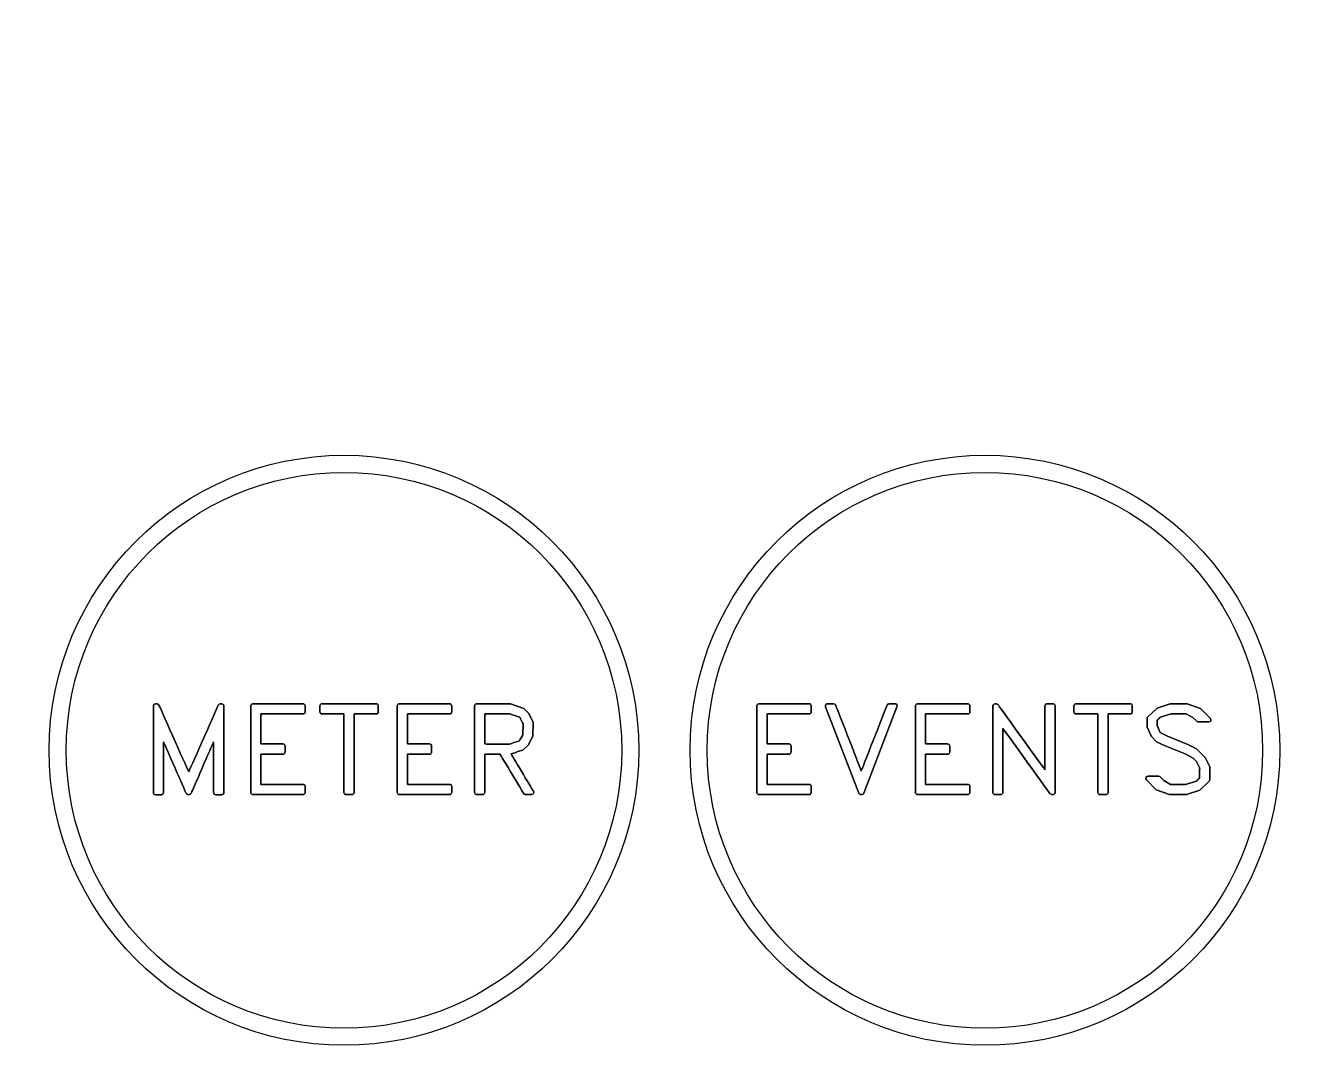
# Model space of a CAD drawing. Extents: x 5.5 to 12.5, y 5.1 to 18.5.
# Drawn here: x 6.757 to 8.255, y 13.616 to 14.815 of the extents above; entities that cross this region are included whole.
import ezdxf

# ---------------------------------------------------------------- set-up
doc = ezdxf.new("R2010")
doc.units = 0
doc.header["$MEASUREMENT"] = 0
doc.layers.get('0').update_dxf_attribs({"linetype": 'CONTINUOUS'})

msp = doc.modelspace()

# ---------------------------------------------------------------- linework, layer by layer
at = {"color": 7}
for centre, radius in [((7.1296, 13.9673), 0.345), ((7.8796, 13.9673), 0.345), ((7.1296, 13.9673), 0.325), ((7.8796, 13.9673), 0.325)]:
    msp.add_circle(centre, radius, dxfattribs=at)
for points, knots in [([(12.1297, 18.4983), (12.1297, 18.4983), (5.8796, 18.4983), (5.8796, 18.4983), (5.6701, 18.4983), (5.4996, 18.3279), (5.4996, 18.1183), (5.4996, 18.1183), (5.4996, 5.8684), (5.4996, 5.8684), (5.4996, 5.6589), (5.6701, 5.4884), (5.8796, 5.4884), (5.8796, 5.4884), (12.1297, 5.4884), (12.1297, 5.4884), (12.3391, 5.4884), (12.5097, 5.6589), (12.5097, 5.8684), (12.5097, 5.8684), (12.5097, 18.1183), (12.5097, 18.1183), (12.5097, 18.3279), (12.3391, 18.4983), (12.1297, 18.4983)], [0, 0, 0, 0, 1, 1, 1, 2, 2, 2, 3, 3, 3, 4, 4, 4, 5, 5, 5, 6, 6, 6, 7, 7, 7, 8, 8, 8, 8]), ([(12.1297, 18.4883), (12.1297, 18.4883), (5.8796, 18.4883), (5.8796, 18.4883), (5.6756, 18.4883), (5.5096, 18.3224), (5.5096, 18.1183), (5.5096, 18.1183), (5.5096, 5.8684), (5.5096, 5.8684), (5.5096, 5.6644), (5.6756, 5.4984), (5.8796, 5.4984), (5.8796, 5.4984), (12.1297, 5.4984), (12.1297, 5.4984), (12.1724, 5.4984), (12.213, 5.5056), (12.2513, 5.519), (12.2513, 5.519), (12.2489, 5.519), (12.2489, 5.519), (12.2489, 5.519), (12.2382, 5.5232), (12.2382, 5.5232), (12.2382, 5.5232), (12.2341, 5.5273), (12.2341, 5.5273), (12.2341, 5.5273), (12.231, 5.5332), (12.231, 5.5332), (12.2313, 5.5325), (12.2323, 5.5325), (12.233, 5.5321), (12.2327, 5.5328), (12.2323, 5.5339), (12.2323, 5.5339), (12.232, 5.5345), (12.2316, 5.5352), (12.2316, 5.5359), (12.2316, 5.537), (12.2323, 5.538), (12.2334, 5.5383), (12.2351, 5.539), (12.2365, 5.5383), (12.2372, 5.5363), (12.2372, 5.5363), (12.2378, 5.5356), (12.2382, 5.5349), (12.2382, 5.5352), (12.2389, 5.5356), (12.2389, 5.5359), (12.2389, 5.5363), (12.2389, 5.5366), (12.2385, 5.537), (12.2385, 5.537), (12.2406, 5.5321), (12.2406, 5.5321), (12.2406, 5.5321), (12.2423, 5.5304), (12.2434, 5.5297), (12.2444, 5.5294), (12.2502, 5.5273), (12.2502, 5.5273), (12.2502, 5.5273), (12.2578, 5.527), (12.2578, 5.527), (12.2578, 5.527), (12.2647, 5.5294), (12.2661, 5.5297), (12.2668, 5.5304), (12.2699, 5.5335), (12.2706, 5.5342), (12.2709, 5.5356), (12.273, 5.5414), (12.273, 5.5414), (12.273, 5.5414), (12.2733, 5.5463), (12.2733, 5.5463), (12.2733, 5.5463), (12.2709, 5.5528), (12.2706, 5.5542), (12.2699, 5.5549), (12.2668, 5.558), (12.2657, 5.559), (12.2647, 5.5594), (12.2589, 5.5614), (12.2589, 5.5614), (12.2589, 5.5614), (12.2513, 5.5614), (12.2513, 5.5614), (12.2513, 5.5614), (12.2444, 5.5594), (12.243, 5.559), (12.2423, 5.558), (12.2396, 5.5552), (12.2396, 5.5552), (12.2385, 5.5542), (12.2368, 5.5538), (12.2354, 5.5545), (12.2341, 5.5552), (12.2334, 5.5566), (12.2334, 5.558), (12.2334, 5.558), (12.2368, 5.5879), (12.2368, 5.5879), (12.2368, 5.5897), (12.2385, 5.591), (12.2403, 5.591), (12.2403, 5.591), (12.2713, 5.591), (12.2713, 5.591), (12.2733, 5.591), (12.2747, 5.589), (12.2747, 5.5869), (12.2747, 5.5848), (12.2733, 5.5828), (12.2713, 5.5828), (12.2713, 5.5828), (12.2496, 5.5828), (12.2447, 5.5828), (12.244, 5.5793), (12.2437, 5.5735), (12.243, 5.5676), (12.2461, 5.5687), (12.2499, 5.5697), (12.2499, 5.5697), (12.2499, 5.5697), (12.2602, 5.5697), (12.2602, 5.5697), (12.2602, 5.5697), (12.2695, 5.5666), (12.2695, 5.5666), (12.2702, 5.5662), (12.2706, 5.5659), (12.2709, 5.5656), (12.2709, 5.5656), (12.2775, 5.5594), (12.2775, 5.5594), (12.2778, 5.559), (12.2781, 5.5583), (12.2781, 5.558), (12.2781, 5.558), (12.2816, 5.5473), (12.2816, 5.5473), (12.2816, 5.5473), (12.2812, 5.5401), (12.2812, 5.5401), (12.2812, 5.5401), (12.2781, 5.5308), (12.2781, 5.5308), (12.2781, 5.5301), (12.2778, 5.5297), (12.2775, 5.5294), (12.2775, 5.5294), (12.2771, 5.529), (12.2771, 5.529), (12.408, 5.5862), (12.4997, 5.7168), (12.4997, 5.8684), (12.4997, 5.8684), (12.4997, 18.1183), (12.4997, 18.1183), (12.4997, 18.3224), (12.3336, 18.4883), (12.1297, 18.4883)], [0, 0, 0, 0, 1, 1, 1, 2, 2, 2, 3, 3, 3, 4, 4, 4, 5, 5, 5, 6, 6, 6, 7, 7, 7, 8, 8, 8, 9, 9, 9, 10, 10, 10, 11, 11, 11, 12, 12, 12, 13, 13, 13, 14, 14, 14, 15, 15, 15, 16, 16, 16, 17, 17, 17, 18, 18, 18, 19, 19, 19, 20, 20, 20, 21, 21, 21, 22, 22, 22, 23, 23, 23, 24, 24, 24, 25, 25, 25, 26, 26, 26, 27, 27, 27, 28, 28, 28, 29, 29, 29, 30, 30, 30, 31, 31, 31, 32, 32, 32, 33, 33, 33, 34, 34, 34, 35, 35, 35, 36, 36, 36, 37, 37, 37, 38, 38, 38, 39, 39, 39, 40, 40, 40, 41, 41, 41, 42, 42, 42, 43, 43, 43, 44, 44, 44, 45, 45, 45, 46, 46, 46, 47, 47, 47, 48, 48, 48, 49, 49, 49, 50, 50, 50, 51, 51, 51, 52, 52, 52, 53, 53, 53, 54, 54, 54, 55, 55, 55, 55]), ([(12.4997, 5.8684), (12.4997, 5.7168), (12.408, 5.5862), (12.2771, 5.529), (12.2771, 5.529), (12.2775, 5.5294), (12.2775, 5.5294), (12.2778, 5.5297), (12.2781, 5.5301), (12.2781, 5.5308), (12.2781, 5.5308), (12.2812, 5.5401), (12.2812, 5.5401), (12.2812, 5.5401), (12.2816, 5.5473), (12.2816, 5.5473), (12.2816, 5.5473), (12.2781, 5.558), (12.2781, 5.558), (12.2781, 5.5583), (12.2778, 5.559), (12.2775, 5.5594), (12.2775, 5.5594), (12.2709, 5.5656), (12.2709, 5.5656), (12.2706, 5.5659), (12.2702, 5.5662), (12.2695, 5.5666), (12.2695, 5.5666), (12.2602, 5.5697), (12.2602, 5.5697), (12.2602, 5.5697), (12.2499, 5.5697), (12.2499, 5.5697), (12.2499, 5.5697), (12.2461, 5.5687), (12.243, 5.5676), (12.2437, 5.5735), (12.244, 5.5793), (12.2447, 5.5828), (12.2496, 5.5828), (12.2713, 5.5828), (12.2713, 5.5828), (12.2733, 5.5828), (12.2747, 5.5848), (12.2747, 5.5869), (12.2747, 5.589), (12.2733, 5.591), (12.2713, 5.591), (12.2713, 5.591), (12.2403, 5.591), (12.2403, 5.591), (12.2385, 5.591), (12.2368, 5.5897), (12.2368, 5.5879), (12.2368, 5.5879), (12.2334, 5.558), (12.2334, 5.558), (12.2334, 5.5566), (12.2341, 5.5552), (12.2354, 5.5545), (12.2368, 5.5538), (12.2385, 5.5542), (12.2396, 5.5552), (12.2396, 5.5552), (12.2423, 5.558), (12.243, 5.559), (12.2444, 5.5594), (12.2513, 5.5614), (12.2513, 5.5614), (12.2513, 5.5614), (12.2589, 5.5614), (12.2589, 5.5614), (12.2589, 5.5614), (12.2647, 5.5594), (12.2657, 5.559), (12.2668, 5.558), (12.2699, 5.5549), (12.2706, 5.5542), (12.2709, 5.5528), (12.2733, 5.5463), (12.2733, 5.5463), (12.2733, 5.5463), (12.273, 5.5414), (12.273, 5.5414), (12.273, 5.5414), (12.2709, 5.5356), (12.2706, 5.5342), (12.2699, 5.5335), (12.2668, 5.5304), (12.2661, 5.5297), (12.2647, 5.5294), (12.2578, 5.527), (12.2578, 5.527), (12.2578, 5.527), (12.2502, 5.5273), (12.2502, 5.5273), (12.2502, 5.5273), (12.2444, 5.5294), (12.2434, 5.5297), (12.2423, 5.5304), (12.2406, 5.5321), (12.2406, 5.5321), (12.2406, 5.5321), (12.2385, 5.537), (12.2385, 5.537), (12.2389, 5.5366), (12.2389, 5.5363), (12.2389, 5.5359), (12.2389, 5.5356), (12.2382, 5.5352), (12.2382, 5.5349), (12.2378, 5.5356), (12.2372, 5.5363), (12.2372, 5.5363), (12.2365, 5.5383), (12.2351, 5.539), (12.2334, 5.5383), (12.2323, 5.538), (12.2316, 5.537), (12.2316, 5.5359), (12.2316, 5.5352), (12.232, 5.5345), (12.2323, 5.5339), (12.2323, 5.5339), (12.2327, 5.5328), (12.233, 5.5321), (12.2323, 5.5325), (12.2313, 5.5325), (12.231, 5.5332), (12.231, 5.5332), (12.2341, 5.5273), (12.2341, 5.5273), (12.2341, 5.5273), (12.2382, 5.5232), (12.2382, 5.5232), (12.2382, 5.5232), (12.2489, 5.519), (12.2489, 5.519), (12.2489, 5.519), (12.2513, 5.519), (12.2513, 5.519), (12.213, 5.5056), (12.1724, 5.4984), (12.1297, 5.4984), (12.1297, 5.4984), (5.8796, 5.4984), (5.8796, 5.4984), (5.6756, 5.4984), (5.5096, 5.6644), (5.5096, 5.8684), (5.5096, 5.8684), (5.5096, 18.1183), (5.5096, 18.1183), (5.5096, 18.3224), (5.6756, 18.4883), (5.8796, 18.4883), (5.8796, 18.4883), (12.1297, 18.4883), (12.1297, 18.4883), (12.3336, 18.4883), (12.4997, 18.3224), (12.4997, 18.1183), (12.4997, 18.1183), (12.4997, 5.8684), (12.4997, 5.8684)], [0, 0, 0, 0, 1, 1, 1, 2, 2, 2, 3, 3, 3, 4, 4, 4, 5, 5, 5, 6, 6, 6, 7, 7, 7, 8, 8, 8, 9, 9, 9, 10, 10, 10, 11, 11, 11, 12, 12, 12, 13, 13, 13, 14, 14, 14, 15, 15, 15, 16, 16, 16, 17, 17, 17, 18, 18, 18, 19, 19, 19, 20, 20, 20, 21, 21, 21, 22, 22, 22, 23, 23, 23, 24, 24, 24, 25, 25, 25, 26, 26, 26, 27, 27, 27, 28, 28, 28, 29, 29, 29, 30, 30, 30, 31, 31, 31, 32, 32, 32, 33, 33, 33, 34, 34, 34, 35, 35, 35, 36, 36, 36, 37, 37, 37, 38, 38, 38, 39, 39, 39, 40, 40, 40, 41, 41, 41, 42, 42, 42, 43, 43, 43, 44, 44, 44, 45, 45, 45, 46, 46, 46, 47, 47, 47, 48, 48, 48, 49, 49, 49, 50, 50, 50, 51, 51, 51, 52, 52, 52, 53, 53, 53, 54, 54, 54, 55, 55, 55, 55]), ([(12.2985, 11.5807), (12.2985, 11.5145), (12.2447, 11.4608), (12.1786, 11.4608), (12.1786, 11.4608), (5.8286, 11.4608), (5.8286, 11.4608), (5.7624, 11.4608), (5.7087, 11.5145), (5.7087, 11.5807), (5.7087, 11.5807), (5.7087, 16.5428), (5.7087, 16.5428), (5.7087, 16.609), (5.7624, 16.6627), (5.8286, 16.6627), (5.8286, 16.6627), (12.1786, 16.6627), (12.1786, 16.6627), (12.2447, 16.6627), (12.2985, 16.609), (12.2985, 16.5428), (12.2985, 16.5428), (12.2985, 11.5807), (12.2985, 11.5807)], [0, 0, 0, 0, 1, 1, 1, 2, 2, 2, 3, 3, 3, 4, 4, 4, 5, 5, 5, 6, 6, 6, 7, 7, 7, 8, 8, 8, 8]), ([(12.1786, 16.6627), (12.1786, 16.6627), (5.8286, 16.6627), (5.8286, 16.6627), (5.7624, 16.6627), (5.7087, 16.609), (5.7087, 16.5428), (5.7087, 16.5428), (5.7087, 11.5807), (5.7087, 11.5807), (5.7087, 11.5145), (5.7624, 11.4608), (5.8286, 11.4608), (5.8286, 11.4608), (12.1786, 11.4608), (12.1786, 11.4608), (12.2447, 11.4608), (12.2985, 11.5145), (12.2985, 11.5807), (12.2985, 11.5807), (12.2985, 16.5428), (12.2985, 16.5428), (12.2985, 16.609), (12.2447, 16.6627), (12.1786, 16.6627)], [0, 0, 0, 0, 1, 1, 1, 2, 2, 2, 3, 3, 3, 4, 4, 4, 5, 5, 5, 6, 6, 6, 7, 7, 7, 8, 8, 8, 8]), ([(12.1786, 16.6228), (12.1786, 16.6228), (5.8286, 16.6228), (5.8286, 16.6228), (5.7845, 16.6228), (5.7487, 16.5869), (5.7487, 16.5428), (5.7487, 16.5428), (5.7487, 13.0185), (5.7487, 13.0185), (5.7487, 13.0185), (12.2585, 13.0185), (12.2585, 13.0185), (12.2585, 13.0185), (12.2585, 16.5428), (12.2585, 16.5428), (12.2585, 16.5869), (12.2227, 16.6228), (12.1786, 16.6228)], [0, 0, 0, 0, 1, 1, 1, 2, 2, 2, 3, 3, 3, 4, 4, 4, 5, 5, 5, 6, 6, 6, 6]), ([(12.2585, 13.0185), (12.2585, 13.0185), (5.7487, 13.0185), (5.7487, 13.0185), (5.7487, 13.0185), (5.7487, 16.5428), (5.7487, 16.5428), (5.7487, 16.5869), (5.7845, 16.6228), (5.8286, 16.6228), (5.8286, 16.6228), (12.1786, 16.6228), (12.1786, 16.6228), (12.2227, 16.6228), (12.2585, 16.5869), (12.2585, 16.5428), (12.2585, 16.5428), (12.2585, 13.0185), (12.2585, 13.0185)], [0, 0, 0, 0, 1, 1, 1, 2, 2, 2, 3, 3, 3, 4, 4, 4, 5, 5, 5, 6, 6, 6, 6]), ([(6.9448, 13.917), (6.9448, 13.917), (6.9253, 13.9618), (6.9184, 13.9774), (6.9184, 13.9609), (6.9184, 13.918), (6.9184, 13.918), (6.9184, 13.9166), (6.9174, 13.9154), (6.916, 13.9154), (6.916, 13.9154), (6.909, 13.9154), (6.909, 13.9154), (6.9076, 13.9154), (6.9066, 13.9166), (6.9066, 13.918), (6.9066, 13.918), (6.9066, 14.0191), (6.9066, 14.0191), (6.9066, 14.0205), (6.9076, 14.0215), (6.909, 14.0217), (6.909, 14.0217), (6.9107, 14.0217), (6.9107, 14.0217), (6.9117, 14.0217), (6.9128, 14.021), (6.9131, 14.0202), (6.9131, 14.0202), (6.9439, 13.9509), (6.9479, 13.942), (6.9519, 13.9509), (6.9825, 14.0202), (6.9825, 14.0202), (6.9829, 14.0212), (6.9839, 14.0217), (6.9848, 14.0217), (6.9848, 14.0217), (6.9867, 14.0217), (6.9867, 14.0217), (6.988, 14.0215), (6.9891, 14.0205), (6.9891, 14.0191), (6.9891, 14.0191), (6.9891, 13.918), (6.9891, 13.918), (6.9891, 13.9166), (6.9879, 13.9154), (6.9865, 13.9154), (6.9865, 13.9154), (6.9796, 13.9154), (6.9796, 13.9154), (6.9782, 13.9154), (6.977, 13.9166), (6.977, 13.918), (6.977, 13.918), (6.977, 13.9607), (6.977, 13.9774), (6.9703, 13.9616), (6.9508, 13.917), (6.9508, 13.917), (6.9505, 13.9161), (6.9488, 13.9154), (6.9479, 13.9154), (6.9469, 13.9154), (6.9453, 13.9161), (6.9448, 13.917)], [0, 0, 0, 0, 1, 1, 1, 2, 2, 2, 3, 3, 3, 4, 4, 4, 5, 5, 5, 6, 6, 6, 7, 7, 7, 8, 8, 8, 9, 9, 9, 10, 10, 10, 11, 11, 11, 12, 12, 12, 13, 13, 13, 14, 14, 14, 15, 15, 15, 16, 16, 16, 17, 17, 17, 18, 18, 18, 19, 19, 19, 20, 20, 20, 21, 21, 21, 22, 22, 22, 22]), ([(6.977, 13.9774), (6.977, 13.9607), (6.977, 13.918), (6.977, 13.918), (6.977, 13.9166), (6.9782, 13.9154), (6.9796, 13.9154), (6.9796, 13.9154), (6.9865, 13.9154), (6.9865, 13.9154), (6.9879, 13.9154), (6.9891, 13.9166), (6.9891, 13.918), (6.9891, 13.918), (6.9891, 14.0191), (6.9891, 14.0191), (6.9891, 14.0205), (6.988, 14.0215), (6.9867, 14.0217), (6.9867, 14.0217), (6.9848, 14.0217), (6.9848, 14.0217), (6.9839, 14.0217), (6.9829, 14.0212), (6.9825, 14.0202), (6.9825, 14.0202), (6.9519, 13.9509), (6.9479, 13.942), (6.9439, 13.9509), (6.9131, 14.0202), (6.9131, 14.0202), (6.9128, 14.021), (6.9117, 14.0217), (6.9107, 14.0217), (6.9107, 14.0217), (6.909, 14.0217), (6.909, 14.0217), (6.9076, 14.0215), (6.9066, 14.0205), (6.9066, 14.0191), (6.9066, 14.0191), (6.9066, 13.918), (6.9066, 13.918), (6.9066, 13.9166), (6.9076, 13.9154), (6.909, 13.9154), (6.909, 13.9154), (6.916, 13.9154), (6.916, 13.9154), (6.9174, 13.9154), (6.9184, 13.9166), (6.9184, 13.918), (6.9184, 13.918), (6.9184, 13.9609), (6.9184, 13.9774), (6.9253, 13.9618), (6.9448, 13.917), (6.9448, 13.917), (6.9453, 13.9161), (6.9469, 13.9154), (6.9479, 13.9154), (6.9488, 13.9154), (6.9505, 13.9161), (6.9508, 13.917), (6.9508, 13.917), (6.9703, 13.9616), (6.977, 13.9774)], [0, 0, 0, 0, 1, 1, 1, 2, 2, 2, 3, 3, 3, 4, 4, 4, 5, 5, 5, 6, 6, 6, 7, 7, 7, 8, 8, 8, 9, 9, 9, 10, 10, 10, 11, 11, 11, 12, 12, 12, 13, 13, 13, 14, 14, 14, 15, 15, 15, 16, 16, 16, 17, 17, 17, 18, 18, 18, 19, 19, 19, 20, 20, 20, 21, 21, 21, 22, 22, 22, 22]), ([(7.0581, 13.9747), (7.0595, 13.9747), (7.0607, 13.9735), (7.0607, 13.9721), (7.0607, 13.9721), (7.0607, 13.9652), (7.0607, 13.9652), (7.0607, 13.9638), (7.0595, 13.9626), (7.0581, 13.9626), (7.0581, 13.9626), (7.0366, 13.9626), (7.0325, 13.9626), (7.0325, 13.9585), (7.0325, 13.9316), (7.0325, 13.9275), (7.037, 13.9275), (7.0817, 13.9275), (7.0817, 13.9275), (7.0831, 13.9275), (7.0843, 13.9265), (7.0843, 13.9251), (7.0843, 13.9251), (7.0843, 13.918), (7.0843, 13.918), (7.0843, 13.9166), (7.0831, 13.9156), (7.0817, 13.9156), (7.0817, 13.9156), (7.023, 13.9156), (7.023, 13.9156), (7.0216, 13.9156), (7.0206, 13.9166), (7.0206, 13.918), (7.0206, 13.918), (7.0206, 14.0191), (7.0206, 14.0191), (7.0206, 14.0207), (7.0216, 14.0217), (7.023, 14.0217), (7.023, 14.0217), (7.0817, 14.0217), (7.0817, 14.0217), (7.0831, 14.0217), (7.0843, 14.0207), (7.0843, 14.0191), (7.0843, 14.0191), (7.0843, 14.0122), (7.0843, 14.0122), (7.0843, 14.0109), (7.0831, 14.0098), (7.0817, 14.0098), (7.0817, 14.0098), (7.037, 14.0098), (7.0325, 14.0098), (7.0325, 14.0057), (7.0325, 13.9786), (7.0325, 13.9747), (7.0366, 13.9747), (7.0581, 13.9747), (7.0581, 13.9747)], [0, 0, 0, 0, 1, 1, 1, 2, 2, 2, 3, 3, 3, 4, 4, 4, 5, 5, 5, 6, 6, 6, 7, 7, 7, 8, 8, 8, 9, 9, 9, 10, 10, 10, 11, 11, 11, 12, 12, 12, 13, 13, 13, 14, 14, 14, 15, 15, 15, 16, 16, 16, 17, 17, 17, 18, 18, 18, 19, 19, 19, 20, 20, 20, 20]), ([(7.0817, 14.0098), (7.0831, 14.0098), (7.0843, 14.0109), (7.0843, 14.0122), (7.0843, 14.0122), (7.0843, 14.0191), (7.0843, 14.0191), (7.0843, 14.0207), (7.0831, 14.0217), (7.0817, 14.0217), (7.0817, 14.0217), (7.023, 14.0217), (7.023, 14.0217), (7.0216, 14.0217), (7.0206, 14.0207), (7.0206, 14.0191), (7.0206, 14.0191), (7.0206, 13.918), (7.0206, 13.918), (7.0206, 13.9166), (7.0216, 13.9156), (7.023, 13.9156), (7.023, 13.9156), (7.0817, 13.9156), (7.0817, 13.9156), (7.0831, 13.9156), (7.0843, 13.9166), (7.0843, 13.918), (7.0843, 13.918), (7.0843, 13.9251), (7.0843, 13.9251), (7.0843, 13.9265), (7.0831, 13.9275), (7.0817, 13.9275), (7.0817, 13.9275), (7.037, 13.9275), (7.0325, 13.9275), (7.0325, 13.9316), (7.0325, 13.9585), (7.0325, 13.9626), (7.0366, 13.9626), (7.0581, 13.9626), (7.0581, 13.9626), (7.0595, 13.9626), (7.0607, 13.9638), (7.0607, 13.9652), (7.0607, 13.9652), (7.0607, 13.9721), (7.0607, 13.9721), (7.0607, 13.9735), (7.0595, 13.9747), (7.0581, 13.9747), (7.0581, 13.9747), (7.0366, 13.9747), (7.0325, 13.9747), (7.0325, 13.9786), (7.0325, 14.0057), (7.0325, 14.0098), (7.037, 14.0098), (7.0817, 14.0098), (7.0817, 14.0098)], [0, 0, 0, 0, 1, 1, 1, 2, 2, 2, 3, 3, 3, 4, 4, 4, 5, 5, 5, 6, 6, 6, 7, 7, 7, 8, 8, 8, 9, 9, 9, 10, 10, 10, 11, 11, 11, 12, 12, 12, 13, 13, 13, 14, 14, 14, 15, 15, 15, 16, 16, 16, 17, 17, 17, 18, 18, 18, 19, 19, 19, 20, 20, 20, 20]), ([(7.1417, 13.918), (7.1417, 13.9166), (7.1405, 13.9156), (7.1391, 13.9156), (7.1391, 13.9156), (7.1322, 13.9156), (7.1322, 13.9156), (7.1308, 13.9156), (7.1296, 13.9166), (7.1296, 13.918), (7.1296, 13.918), (7.1296, 14.005), (7.1296, 14.0098), (7.1255, 14.0098), (7.104, 14.0098), (7.104, 14.0098), (7.1026, 14.0098), (7.1014, 14.0109), (7.1014, 14.0122), (7.1014, 14.0122), (7.1014, 14.0191), (7.1014, 14.0191), (7.1014, 14.0207), (7.1026, 14.0217), (7.104, 14.0217), (7.104, 14.0217), (7.1673, 14.0217), (7.1673, 14.0217), (7.1687, 14.0217), (7.1698, 14.0207), (7.1698, 14.0191), (7.1698, 14.0191), (7.1698, 14.0122), (7.1698, 14.0122), (7.1698, 14.0109), (7.1687, 14.0098), (7.1673, 14.0098), (7.1673, 14.0098), (7.1458, 14.0098), (7.1417, 14.0098), (7.1417, 14.005), (7.1417, 13.918), (7.1417, 13.918)], [0, 0, 0, 0, 1, 1, 1, 2, 2, 2, 3, 3, 3, 4, 4, 4, 5, 5, 5, 6, 6, 6, 7, 7, 7, 8, 8, 8, 9, 9, 9, 10, 10, 10, 11, 11, 11, 12, 12, 12, 13, 13, 13, 14, 14, 14, 14]), ([(7.1698, 14.0122), (7.1698, 14.0122), (7.1698, 14.0191), (7.1698, 14.0191), (7.1698, 14.0207), (7.1687, 14.0217), (7.1673, 14.0217), (7.1673, 14.0217), (7.104, 14.0217), (7.104, 14.0217), (7.1026, 14.0217), (7.1014, 14.0207), (7.1014, 14.0191), (7.1014, 14.0191), (7.1014, 14.0122), (7.1014, 14.0122), (7.1014, 14.0109), (7.1026, 14.0098), (7.104, 14.0098), (7.104, 14.0098), (7.1255, 14.0098), (7.1296, 14.0098), (7.1296, 14.005), (7.1296, 13.918), (7.1296, 13.918), (7.1296, 13.9166), (7.1308, 13.9156), (7.1322, 13.9156), (7.1322, 13.9156), (7.1391, 13.9156), (7.1391, 13.9156), (7.1405, 13.9156), (7.1417, 13.9166), (7.1417, 13.918), (7.1417, 13.918), (7.1417, 14.005), (7.1417, 14.0098), (7.1458, 14.0098), (7.1673, 14.0098), (7.1673, 14.0098), (7.1687, 14.0098), (7.1698, 14.0109), (7.1698, 14.0122)], [0, 0, 0, 0, 1, 1, 1, 2, 2, 2, 3, 3, 3, 4, 4, 4, 5, 5, 5, 6, 6, 6, 7, 7, 7, 8, 8, 8, 9, 9, 9, 10, 10, 10, 11, 11, 11, 12, 12, 12, 13, 13, 13, 14, 14, 14, 14]), ([(7.2557, 14.0122), (7.2557, 14.0109), (7.2547, 14.0098), (7.2533, 14.0098), (7.2533, 14.0098), (7.2085, 14.0098), (7.2039, 14.0098), (7.2039, 14.0057), (7.2039, 13.9786), (7.2039, 13.9747), (7.208, 13.9747), (7.2297, 13.9747), (7.2297, 13.9747), (7.2311, 13.9747), (7.2321, 13.9735), (7.2321, 13.9721), (7.2321, 13.9721), (7.2321, 13.9652), (7.2321, 13.9652), (7.2321, 13.9638), (7.2311, 13.9626), (7.2297, 13.9626), (7.2297, 13.9626), (7.208, 13.9626), (7.2039, 13.9626), (7.2039, 13.9585), (7.2039, 13.9316), (7.2039, 13.9275), (7.2085, 13.9275), (7.2533, 13.9275), (7.2533, 13.9275), (7.2547, 13.9275), (7.2557, 13.9265), (7.2557, 13.9251), (7.2557, 13.9251), (7.2557, 13.918), (7.2557, 13.918), (7.2557, 13.9166), (7.2547, 13.9156), (7.2533, 13.9156), (7.2533, 13.9156), (7.1944, 13.9156), (7.1944, 13.9156), (7.193, 13.9156), (7.192, 13.9166), (7.192, 13.918), (7.192, 13.918), (7.192, 14.0191), (7.192, 14.0191), (7.192, 14.0207), (7.193, 14.0217), (7.1944, 14.0217), (7.1944, 14.0217), (7.2533, 14.0217), (7.2533, 14.0217), (7.2547, 14.0217), (7.2557, 14.0207), (7.2557, 14.0191), (7.2557, 14.0191), (7.2557, 14.0122), (7.2557, 14.0122)], [0, 0, 0, 0, 1, 1, 1, 2, 2, 2, 3, 3, 3, 4, 4, 4, 5, 5, 5, 6, 6, 6, 7, 7, 7, 8, 8, 8, 9, 9, 9, 10, 10, 10, 11, 11, 11, 12, 12, 12, 13, 13, 13, 14, 14, 14, 15, 15, 15, 16, 16, 16, 17, 17, 17, 18, 18, 18, 19, 19, 19, 20, 20, 20, 20]), ([(7.2533, 14.0217), (7.2533, 14.0217), (7.1944, 14.0217), (7.1944, 14.0217), (7.193, 14.0217), (7.192, 14.0207), (7.192, 14.0191), (7.192, 14.0191), (7.192, 13.918), (7.192, 13.918), (7.192, 13.9166), (7.193, 13.9156), (7.1944, 13.9156), (7.1944, 13.9156), (7.2533, 13.9156), (7.2533, 13.9156), (7.2547, 13.9156), (7.2557, 13.9166), (7.2557, 13.918), (7.2557, 13.918), (7.2557, 13.9251), (7.2557, 13.9251), (7.2557, 13.9265), (7.2547, 13.9275), (7.2533, 13.9275), (7.2533, 13.9275), (7.2085, 13.9275), (7.2039, 13.9275), (7.2039, 13.9316), (7.2039, 13.9585), (7.2039, 13.9626), (7.208, 13.9626), (7.2297, 13.9626), (7.2297, 13.9626), (7.2311, 13.9626), (7.2321, 13.9638), (7.2321, 13.9652), (7.2321, 13.9652), (7.2321, 13.9721), (7.2321, 13.9721), (7.2321, 13.9735), (7.2311, 13.9747), (7.2297, 13.9747), (7.2297, 13.9747), (7.208, 13.9747), (7.2039, 13.9747), (7.2039, 13.9786), (7.2039, 14.0057), (7.2039, 14.0098), (7.2085, 14.0098), (7.2533, 14.0098), (7.2533, 14.0098), (7.2547, 14.0098), (7.2557, 14.0109), (7.2557, 14.0122), (7.2557, 14.0122), (7.2557, 14.0191), (7.2557, 14.0191), (7.2557, 14.0207), (7.2547, 14.0217), (7.2533, 14.0217)], [0, 0, 0, 0, 1, 1, 1, 2, 2, 2, 3, 3, 3, 4, 4, 4, 5, 5, 5, 6, 6, 6, 7, 7, 7, 8, 8, 8, 9, 9, 9, 10, 10, 10, 11, 11, 11, 12, 12, 12, 13, 13, 13, 14, 14, 14, 15, 15, 15, 16, 16, 16, 17, 17, 17, 18, 18, 18, 19, 19, 19, 20, 20, 20, 20]), ([(7.3418, 13.9156), (7.341, 13.9156), (7.3403, 13.9161), (7.3398, 13.9168), (7.3398, 13.9168), (7.3136, 13.9604), (7.3122, 13.9626), (7.31, 13.9626), (7.2981, 13.9626), (7.2943, 13.9626), (7.2943, 13.9581), (7.2943, 13.918), (7.2943, 13.918), (7.2943, 13.9166), (7.2933, 13.9156), (7.2919, 13.9156), (7.2919, 13.9156), (7.285, 13.9156), (7.285, 13.9156), (7.2836, 13.9156), (7.2824, 13.9166), (7.2824, 13.918), (7.2824, 13.918), (7.2824, 14.0191), (7.2824, 14.0191), (7.2824, 14.0207), (7.2836, 14.0217), (7.285, 14.0217), (7.285, 14.0217), (7.3246, 14.0215), (7.3246, 14.0215), (7.3246, 14.0215), (7.3401, 14.0162), (7.3401, 14.0162), (7.3401, 14.0162), (7.3458, 14.0105), (7.3458, 14.0105), (7.3458, 14.0105), (7.3508, 13.9997), (7.3508, 13.9997), (7.3508, 13.9997), (7.3506, 13.9838), (7.3506, 13.9838), (7.3506, 13.9838), (7.3453, 13.9733), (7.3453, 13.9733), (7.3453, 13.9733), (7.3393, 13.9678), (7.3393, 13.9678), (7.3393, 13.9678), (7.3272, 13.9638), (7.3251, 13.9631), (7.3286, 13.9573), (7.3513, 13.9194), (7.3513, 13.9194), (7.3517, 13.919), (7.3517, 13.9185), (7.3517, 13.918), (7.3517, 13.9177), (7.3517, 13.9172), (7.3515, 13.9168), (7.351, 13.9161), (7.3501, 13.9156), (7.3492, 13.9156), (7.3492, 13.9156), (7.3418, 13.9156), (7.3418, 13.9156)], [0, 0, 0, 0, 1, 1, 1, 2, 2, 2, 3, 3, 3, 4, 4, 4, 5, 5, 5, 6, 6, 6, 7, 7, 7, 8, 8, 8, 9, 9, 9, 10, 10, 10, 11, 11, 11, 12, 12, 12, 13, 13, 13, 14, 14, 14, 15, 15, 15, 16, 16, 16, 17, 17, 17, 18, 18, 18, 19, 19, 19, 20, 20, 20, 21, 21, 21, 22, 22, 22, 22]), ([(7.3517, 13.918), (7.3517, 13.9185), (7.3517, 13.919), (7.3513, 13.9194), (7.3513, 13.9194), (7.3286, 13.9573), (7.3251, 13.9631), (7.3272, 13.9638), (7.3393, 13.9678), (7.3393, 13.9678), (7.3393, 13.9678), (7.3453, 13.9733), (7.3453, 13.9733), (7.3453, 13.9733), (7.3506, 13.9838), (7.3506, 13.9838), (7.3506, 13.9838), (7.3508, 13.9997), (7.3508, 13.9997), (7.3508, 13.9997), (7.3458, 14.0105), (7.3458, 14.0105), (7.3458, 14.0105), (7.3401, 14.0162), (7.3401, 14.0162), (7.3401, 14.0162), (7.3246, 14.0215), (7.3246, 14.0215), (7.3246, 14.0215), (7.285, 14.0217), (7.285, 14.0217), (7.2836, 14.0217), (7.2824, 14.0207), (7.2824, 14.0191), (7.2824, 14.0191), (7.2824, 13.918), (7.2824, 13.918), (7.2824, 13.9166), (7.2836, 13.9156), (7.285, 13.9156), (7.285, 13.9156), (7.2919, 13.9156), (7.2919, 13.9156), (7.2933, 13.9156), (7.2943, 13.9166), (7.2943, 13.918), (7.2943, 13.918), (7.2943, 13.9581), (7.2943, 13.9626), (7.2981, 13.9626), (7.31, 13.9626), (7.3122, 13.9626), (7.3136, 13.9604), (7.3398, 13.9168), (7.3398, 13.9168), (7.3403, 13.9161), (7.341, 13.9156), (7.3418, 13.9156), (7.3418, 13.9156), (7.3492, 13.9156), (7.3492, 13.9156), (7.3501, 13.9156), (7.351, 13.9161), (7.3515, 13.9168), (7.3517, 13.9172), (7.3517, 13.9177), (7.3517, 13.918)], [0, 0, 0, 0, 1, 1, 1, 2, 2, 2, 3, 3, 3, 4, 4, 4, 5, 5, 5, 6, 6, 6, 7, 7, 7, 8, 8, 8, 9, 9, 9, 10, 10, 10, 11, 11, 11, 12, 12, 12, 13, 13, 13, 14, 14, 14, 15, 15, 15, 16, 16, 16, 17, 17, 17, 18, 18, 18, 19, 19, 19, 20, 20, 20, 21, 21, 21, 22, 22, 22, 22]), ([(7.6126, 13.918), (7.6126, 13.918), (7.6126, 14.0191), (7.6126, 14.0191), (7.6126, 14.0207), (7.6138, 14.0217), (7.6152, 14.0217), (7.6152, 14.0217), (7.674, 14.0217), (7.674, 14.0217), (7.6753, 14.0217), (7.6764, 14.0207), (7.6764, 14.0191), (7.6764, 14.0191), (7.6764, 14.0122), (7.6764, 14.0122), (7.6764, 14.0109), (7.6753, 14.0098), (7.674, 14.0098), (7.674, 14.0098), (7.6292, 14.0098), (7.6247, 14.0098), (7.6247, 14.0057), (7.6247, 13.9786), (7.6247, 13.9747), (7.6288, 13.9747), (7.6504, 13.9747), (7.6504, 13.9747), (7.6517, 13.9747), (7.6528, 13.9735), (7.6528, 13.9721), (7.6528, 13.9721), (7.6528, 13.9652), (7.6528, 13.9652), (7.6528, 13.9638), (7.6517, 13.9626), (7.6504, 13.9626), (7.6504, 13.9626), (7.6288, 13.9626), (7.6247, 13.9626), (7.6247, 13.9585), (7.6247, 13.9316), (7.6247, 13.9275), (7.6292, 13.9275), (7.674, 13.9275), (7.674, 13.9275), (7.6753, 13.9275), (7.6764, 13.9265), (7.6764, 13.9251), (7.6764, 13.9251), (7.6764, 13.918), (7.6764, 13.918), (7.6764, 13.9166), (7.6753, 13.9156), (7.674, 13.9156), (7.674, 13.9156), (7.6152, 13.9156), (7.6152, 13.9156), (7.6138, 13.9156), (7.6126, 13.9166), (7.6126, 13.918)], [0, 0, 0, 0, 1, 1, 1, 2, 2, 2, 3, 3, 3, 4, 4, 4, 5, 5, 5, 6, 6, 6, 7, 7, 7, 8, 8, 8, 9, 9, 9, 10, 10, 10, 11, 11, 11, 12, 12, 12, 13, 13, 13, 14, 14, 14, 15, 15, 15, 16, 16, 16, 17, 17, 17, 18, 18, 18, 19, 19, 19, 20, 20, 20, 20]), ([(7.6764, 13.918), (7.6764, 13.918), (7.6764, 13.9251), (7.6764, 13.9251), (7.6764, 13.9265), (7.6753, 13.9275), (7.674, 13.9275), (7.674, 13.9275), (7.6292, 13.9275), (7.6247, 13.9275), (7.6247, 13.9316), (7.6247, 13.9585), (7.6247, 13.9626), (7.6288, 13.9626), (7.6504, 13.9626), (7.6504, 13.9626), (7.6517, 13.9626), (7.6528, 13.9638), (7.6528, 13.9652), (7.6528, 13.9652), (7.6528, 13.9721), (7.6528, 13.9721), (7.6528, 13.9735), (7.6517, 13.9747), (7.6504, 13.9747), (7.6504, 13.9747), (7.6288, 13.9747), (7.6247, 13.9747), (7.6247, 13.9786), (7.6247, 14.0057), (7.6247, 14.0098), (7.6292, 14.0098), (7.674, 14.0098), (7.674, 14.0098), (7.6753, 14.0098), (7.6764, 14.0109), (7.6764, 14.0122), (7.6764, 14.0122), (7.6764, 14.0191), (7.6764, 14.0191), (7.6764, 14.0207), (7.6753, 14.0217), (7.674, 14.0217), (7.674, 14.0217), (7.6152, 14.0217), (7.6152, 14.0217), (7.6138, 14.0217), (7.6126, 14.0207), (7.6126, 14.0191), (7.6126, 14.0191), (7.6126, 13.918), (7.6126, 13.918), (7.6126, 13.9166), (7.6138, 13.9156), (7.6152, 13.9156), (7.6152, 13.9156), (7.674, 13.9156), (7.674, 13.9156), (7.6753, 13.9156), (7.6764, 13.9166), (7.6764, 13.918)], [0, 0, 0, 0, 1, 1, 1, 2, 2, 2, 3, 3, 3, 4, 4, 4, 5, 5, 5, 6, 6, 6, 7, 7, 7, 8, 8, 8, 9, 9, 9, 10, 10, 10, 11, 11, 11, 12, 12, 12, 13, 13, 13, 14, 14, 14, 15, 15, 15, 16, 16, 16, 17, 17, 17, 18, 18, 18, 19, 19, 19, 20, 20, 20, 20]), ([(7.6932, 14.0183), (7.6931, 14.0191), (7.6931, 14.02), (7.6936, 14.0207), (7.6941, 14.0214), (7.6948, 14.0217), (7.6957, 14.0217), (7.6957, 14.0217), (7.7025, 14.0217), (7.7025, 14.0217), (7.7036, 14.0217), (7.7046, 14.021), (7.705, 14.0202), (7.705, 14.0202), (7.731, 13.9535), (7.7349, 13.9432), (7.7391, 13.9535), (7.7651, 14.0202), (7.7651, 14.0202), (7.7654, 14.021), (7.7663, 14.0217), (7.7673, 14.0217), (7.7673, 14.0217), (7.7744, 14.0217), (7.7744, 14.0217), (7.7752, 14.0217), (7.7759, 14.0214), (7.7764, 14.0207), (7.7768, 14.02), (7.777, 14.0191), (7.7766, 14.0183), (7.7766, 14.0183), (7.738, 13.9172), (7.738, 13.9172), (7.7377, 13.9163), (7.736, 13.9156), (7.7349, 13.9156), (7.7339, 13.9156), (7.7323, 13.9163), (7.732, 13.9172), (7.732, 13.9172), (7.6932, 14.0183), (7.6932, 14.0183)], [0, 0, 0, 0, 1, 1, 1, 2, 2, 2, 3, 3, 3, 4, 4, 4, 5, 5, 5, 6, 6, 6, 7, 7, 7, 8, 8, 8, 9, 9, 9, 10, 10, 10, 11, 11, 11, 12, 12, 12, 13, 13, 13, 14, 14, 14, 14]), ([(7.7349, 13.9156), (7.736, 13.9156), (7.7377, 13.9163), (7.738, 13.9172), (7.738, 13.9172), (7.7766, 14.0183), (7.7766, 14.0183), (7.777, 14.0191), (7.7768, 14.02), (7.7764, 14.0207), (7.7759, 14.0214), (7.7752, 14.0217), (7.7744, 14.0217), (7.7744, 14.0217), (7.7673, 14.0217), (7.7673, 14.0217), (7.7663, 14.0217), (7.7654, 14.021), (7.7651, 14.0202), (7.7651, 14.0202), (7.7391, 13.9535), (7.7349, 13.9432), (7.731, 13.9535), (7.705, 14.0202), (7.705, 14.0202), (7.7046, 14.021), (7.7036, 14.0217), (7.7025, 14.0217), (7.7025, 14.0217), (7.6957, 14.0217), (7.6957, 14.0217), (7.6948, 14.0217), (7.6941, 14.0214), (7.6936, 14.0207), (7.6931, 14.02), (7.6931, 14.0191), (7.6932, 14.0183), (7.6932, 14.0183), (7.732, 13.9172), (7.732, 13.9172), (7.7323, 13.9163), (7.7339, 13.9156), (7.7349, 13.9156)], [0, 0, 0, 0, 1, 1, 1, 2, 2, 2, 3, 3, 3, 4, 4, 4, 5, 5, 5, 6, 6, 6, 7, 7, 7, 8, 8, 8, 9, 9, 9, 10, 10, 10, 11, 11, 11, 12, 12, 12, 13, 13, 13, 14, 14, 14, 14]), ([(7.7983, 13.918), (7.7983, 13.918), (7.7983, 14.0191), (7.7983, 14.0191), (7.7983, 14.0207), (7.7994, 14.0217), (7.8007, 14.0217), (7.8007, 14.0217), (7.8595, 14.0217), (7.8595, 14.0217), (7.8608, 14.0217), (7.8621, 14.0207), (7.8621, 14.0191), (7.8621, 14.0191), (7.8621, 14.0122), (7.8621, 14.0122), (7.8621, 14.0109), (7.8608, 14.0098), (7.8595, 14.0098), (7.8595, 14.0098), (7.8147, 14.0098), (7.8102, 14.0098), (7.8102, 14.0057), (7.8102, 13.9786), (7.8102, 13.9747), (7.8143, 13.9747), (7.8359, 13.9747), (7.8359, 13.9747), (7.8372, 13.9747), (7.8385, 13.9735), (7.8385, 13.9721), (7.8385, 13.9721), (7.8385, 13.9652), (7.8385, 13.9652), (7.8385, 13.9638), (7.8372, 13.9626), (7.8359, 13.9626), (7.8359, 13.9626), (7.8143, 13.9626), (7.8102, 13.9626), (7.8102, 13.9585), (7.8102, 13.9316), (7.8102, 13.9275), (7.8147, 13.9275), (7.8595, 13.9275), (7.8595, 13.9275), (7.8608, 13.9275), (7.8621, 13.9265), (7.8621, 13.9251), (7.8621, 13.9251), (7.8621, 13.918), (7.8621, 13.918), (7.8621, 13.9166), (7.8608, 13.9156), (7.8595, 13.9156), (7.8595, 13.9156), (7.8007, 13.9156), (7.8007, 13.9156), (7.7994, 13.9156), (7.7983, 13.9166), (7.7983, 13.918)], [0, 0, 0, 0, 1, 1, 1, 2, 2, 2, 3, 3, 3, 4, 4, 4, 5, 5, 5, 6, 6, 6, 7, 7, 7, 8, 8, 8, 9, 9, 9, 10, 10, 10, 11, 11, 11, 12, 12, 12, 13, 13, 13, 14, 14, 14, 15, 15, 15, 16, 16, 16, 17, 17, 17, 18, 18, 18, 19, 19, 19, 20, 20, 20, 20]), ([(7.8621, 13.918), (7.8621, 13.918), (7.8621, 13.9251), (7.8621, 13.9251), (7.8621, 13.9265), (7.8608, 13.9275), (7.8595, 13.9275), (7.8595, 13.9275), (7.8147, 13.9275), (7.8102, 13.9275), (7.8102, 13.9316), (7.8102, 13.9585), (7.8102, 13.9626), (7.8143, 13.9626), (7.8359, 13.9626), (7.8359, 13.9626), (7.8372, 13.9626), (7.8385, 13.9638), (7.8385, 13.9652), (7.8385, 13.9652), (7.8385, 13.9721), (7.8385, 13.9721), (7.8385, 13.9735), (7.8372, 13.9747), (7.8359, 13.9747), (7.8359, 13.9747), (7.8143, 13.9747), (7.8102, 13.9747), (7.8102, 13.9786), (7.8102, 14.0057), (7.8102, 14.0098), (7.8147, 14.0098), (7.8595, 14.0098), (7.8595, 14.0098), (7.8608, 14.0098), (7.8621, 14.0109), (7.8621, 14.0122), (7.8621, 14.0122), (7.8621, 14.0191), (7.8621, 14.0191), (7.8621, 14.0207), (7.8608, 14.0217), (7.8595, 14.0217), (7.8595, 14.0217), (7.8007, 14.0217), (7.8007, 14.0217), (7.7994, 14.0217), (7.7983, 14.0207), (7.7983, 14.0191), (7.7983, 14.0191), (7.7983, 13.918), (7.7983, 13.918), (7.7983, 13.9166), (7.7994, 13.9156), (7.8007, 13.9156), (7.8007, 13.9156), (7.8595, 13.9156), (7.8595, 13.9156), (7.8608, 13.9156), (7.8621, 13.9166), (7.8621, 13.918)], [0, 0, 0, 0, 1, 1, 1, 2, 2, 2, 3, 3, 3, 4, 4, 4, 5, 5, 5, 6, 6, 6, 7, 7, 7, 8, 8, 8, 9, 9, 9, 10, 10, 10, 11, 11, 11, 12, 12, 12, 13, 13, 13, 14, 14, 14, 15, 15, 15, 16, 16, 16, 17, 17, 17, 18, 18, 18, 19, 19, 19, 20, 20, 20, 20]), ([(7.9618, 13.918), (7.9618, 13.9166), (7.9608, 13.9156), (7.9594, 13.9156), (7.9594, 13.9156), (7.9577, 13.9156), (7.9577, 13.9156), (7.957, 13.9156), (7.9561, 13.9159), (7.9558, 13.9166), (7.9558, 13.9166), (7.9084, 13.9821), (7.9006, 13.9929), (7.9006, 13.9802), (7.9006, 13.918), (7.9006, 13.918), (7.9006, 13.9166), (7.8996, 13.9156), (7.8982, 13.9156), (7.8982, 13.9156), (7.8912, 13.9156), (7.8912, 13.9156), (7.8898, 13.9156), (7.8888, 13.9166), (7.8888, 13.918), (7.8888, 13.918), (7.8888, 14.0191), (7.8888, 14.0191), (7.8888, 14.0203), (7.8901, 14.0212), (7.8912, 14.0215), (7.8922, 14.0219), (7.8941, 14.0215), (7.8948, 14.0207), (7.8948, 14.0207), (7.9422, 13.955), (7.9499, 13.9444), (7.9499, 13.9569), (7.9499, 14.0191), (7.9499, 14.0191), (7.9499, 14.0207), (7.9511, 14.0217), (7.9525, 14.0217), (7.9525, 14.0217), (7.9594, 14.0217), (7.9594, 14.0217), (7.9608, 14.0217), (7.9618, 14.0207), (7.9618, 14.0191), (7.9618, 14.0191), (7.9618, 13.918), (7.9618, 13.918)], [0, 0, 0, 0, 1, 1, 1, 2, 2, 2, 3, 3, 3, 4, 4, 4, 5, 5, 5, 6, 6, 6, 7, 7, 7, 8, 8, 8, 9, 9, 9, 10, 10, 10, 11, 11, 11, 12, 12, 12, 13, 13, 13, 14, 14, 14, 15, 15, 15, 16, 16, 16, 17, 17, 17, 17]), ([(7.9594, 14.0217), (7.9594, 14.0217), (7.9525, 14.0217), (7.9525, 14.0217), (7.9511, 14.0217), (7.9499, 14.0207), (7.9499, 14.0191), (7.9499, 14.0191), (7.9499, 13.9569), (7.9499, 13.9444), (7.9422, 13.955), (7.8948, 14.0207), (7.8948, 14.0207), (7.8941, 14.0215), (7.8922, 14.0219), (7.8912, 14.0215), (7.8901, 14.0212), (7.8888, 14.0203), (7.8888, 14.0191), (7.8888, 14.0191), (7.8888, 13.918), (7.8888, 13.918), (7.8888, 13.9166), (7.8898, 13.9156), (7.8912, 13.9156), (7.8912, 13.9156), (7.8982, 13.9156), (7.8982, 13.9156), (7.8996, 13.9156), (7.9006, 13.9166), (7.9006, 13.918), (7.9006, 13.918), (7.9006, 13.9802), (7.9006, 13.9929), (7.9084, 13.9821), (7.9558, 13.9166), (7.9558, 13.9166), (7.9561, 13.9159), (7.957, 13.9156), (7.9577, 13.9156), (7.9577, 13.9156), (7.9594, 13.9156), (7.9594, 13.9156), (7.9608, 13.9156), (7.9618, 13.9166), (7.9618, 13.918), (7.9618, 13.918), (7.9618, 14.0191), (7.9618, 14.0191), (7.9618, 14.0207), (7.9608, 14.0217), (7.9594, 14.0217)], [0, 0, 0, 0, 1, 1, 1, 2, 2, 2, 3, 3, 3, 4, 4, 4, 5, 5, 5, 6, 6, 6, 7, 7, 7, 8, 8, 8, 9, 9, 9, 10, 10, 10, 11, 11, 11, 12, 12, 12, 13, 13, 13, 14, 14, 14, 15, 15, 15, 16, 16, 16, 17, 17, 17, 17]), ([(7.9862, 14.0098), (7.9849, 14.0098), (7.9838, 14.0109), (7.9838, 14.0122), (7.9838, 14.0122), (7.9838, 14.0191), (7.9838, 14.0191), (7.9838, 14.0207), (7.9849, 14.0217), (7.9862, 14.0217), (7.9862, 14.0217), (8.0496, 14.0217), (8.0496, 14.0217), (8.051, 14.0217), (8.052, 14.0207), (8.052, 14.0191), (8.052, 14.0191), (8.052, 14.0122), (8.052, 14.0122), (8.052, 14.0109), (8.051, 14.0098), (8.0496, 14.0098), (8.0496, 14.0098), (8.0281, 14.0098), (8.024, 14.0098), (8.024, 14.005), (8.024, 13.918), (8.024, 13.918), (8.024, 13.9166), (8.0228, 13.9156), (8.0214, 13.9156), (8.0214, 13.9156), (8.0145, 13.9156), (8.0145, 13.9156), (8.0131, 13.9156), (8.0119, 13.9166), (8.0119, 13.918), (8.0119, 13.918), (8.0119, 14.005), (8.0119, 14.0098), (8.0078, 14.0098), (7.9862, 14.0098), (7.9862, 14.0098)], [0, 0, 0, 0, 1, 1, 1, 2, 2, 2, 3, 3, 3, 4, 4, 4, 5, 5, 5, 6, 6, 6, 7, 7, 7, 8, 8, 8, 9, 9, 9, 10, 10, 10, 11, 11, 11, 12, 12, 12, 13, 13, 13, 14, 14, 14, 14]), ([(8.0145, 13.9156), (8.0145, 13.9156), (8.0214, 13.9156), (8.0214, 13.9156), (8.0228, 13.9156), (8.024, 13.9166), (8.024, 13.918), (8.024, 13.918), (8.024, 14.005), (8.024, 14.0098), (8.0281, 14.0098), (8.0496, 14.0098), (8.0496, 14.0098), (8.051, 14.0098), (8.052, 14.0109), (8.052, 14.0122), (8.052, 14.0122), (8.052, 14.0191), (8.052, 14.0191), (8.052, 14.0207), (8.051, 14.0217), (8.0496, 14.0217), (8.0496, 14.0217), (7.9862, 14.0217), (7.9862, 14.0217), (7.9849, 14.0217), (7.9838, 14.0207), (7.9838, 14.0191), (7.9838, 14.0191), (7.9838, 14.0122), (7.9838, 14.0122), (7.9838, 14.0109), (7.9849, 14.0098), (7.9862, 14.0098), (7.9862, 14.0098), (8.0078, 14.0098), (8.0119, 14.0098), (8.0119, 14.005), (8.0119, 13.918), (8.0119, 13.918), (8.0119, 13.9166), (8.0131, 13.9156), (8.0145, 13.9156)], [0, 0, 0, 0, 1, 1, 1, 2, 2, 2, 3, 3, 3, 4, 4, 4, 5, 5, 5, 6, 6, 6, 7, 7, 7, 8, 8, 8, 9, 9, 9, 10, 10, 10, 11, 11, 11, 12, 12, 12, 13, 13, 13, 14, 14, 14, 14]), ([(8.1439, 14.0019), (8.1435, 14.001), (8.1427, 14.0004), (8.1416, 14.0004), (8.1416, 14.0004), (8.1292, 14.0004), (8.1292, 14.0004), (8.1285, 14.0004), (8.1278, 14.0007), (8.1275, 14.0012), (8.1275, 14.0012), (8.123, 14.0055), (8.123, 14.0055), (8.123, 14.0055), (8.1151, 14.0098), (8.1151, 14.0098), (8.1151, 14.0098), (8.0975, 14.0098), (8.0975, 14.0098), (8.0975, 14.0098), (8.0848, 14.006), (8.0848, 14.006), (8.0848, 14.006), (8.0822, 14.0035), (8.0812, 14.0026), (8.0812, 14.0009), (8.081, 13.9962), (8.081, 13.9962), (8.081, 13.9962), (8.0846, 13.9881), (8.0846, 13.9881), (8.0846, 13.9881), (8.0932, 13.9838), (8.0932, 13.9838), (8.0932, 13.9838), (8.117, 13.9742), (8.117, 13.9742), (8.117, 13.9742), (8.1273, 13.969), (8.1273, 13.969), (8.1273, 13.969), (8.1375, 13.9587), (8.1375, 13.9587), (8.1375, 13.9587), (8.1427, 13.9478), (8.1427, 13.9478), (8.1427, 13.9478), (8.1427, 13.9328), (8.1427, 13.9328), (8.1427, 13.9321), (8.1423, 13.9316), (8.142, 13.9311), (8.142, 13.9311), (8.1309, 13.9206), (8.1309, 13.9206), (8.1309, 13.9206), (8.1156, 13.9156), (8.1156, 13.9156), (8.1156, 13.9156), (8.0956, 13.9158), (8.0956, 13.9158), (8.0956, 13.9158), (8.0801, 13.9211), (8.0801, 13.9211), (8.0801, 13.9211), (8.0688, 13.9327), (8.0688, 13.9327), (8.0681, 13.9333), (8.0677, 13.9344), (8.0682, 13.9354), (8.0686, 13.9363), (8.0694, 13.937), (8.0705, 13.937), (8.0705, 13.937), (8.0829, 13.937), (8.0829, 13.937), (8.0836, 13.937), (8.0841, 13.9366), (8.0846, 13.9363), (8.0846, 13.9363), (8.0889, 13.9318), (8.0889, 13.9318), (8.0889, 13.9318), (8.0968, 13.9275), (8.0968, 13.9275), (8.0968, 13.9275), (8.1144, 13.9273), (8.1144, 13.9273), (8.1144, 13.9273), (8.1272, 13.9314), (8.1272, 13.9314), (8.1272, 13.9314), (8.1297, 13.934), (8.1308, 13.9351), (8.1308, 13.9368), (8.1309, 13.9464), (8.1309, 13.9464), (8.1309, 13.9464), (8.127, 13.9544), (8.127, 13.9544), (8.127, 13.9544), (8.1234, 13.9581), (8.1234, 13.9581), (8.1234, 13.9581), (8.1139, 13.963), (8.1139, 13.963), (8.1139, 13.963), (8.0905, 13.9724), (8.0905, 13.9724), (8.0905, 13.9724), (8.0803, 13.9774), (8.0803, 13.9774), (8.0803, 13.9774), (8.0746, 13.9833), (8.0746, 13.9833), (8.0746, 13.9833), (8.0693, 13.9943), (8.0693, 13.9943), (8.0693, 13.9943), (8.0693, 14.0045), (8.0693, 14.0045), (8.0693, 14.0052), (8.0696, 14.0057), (8.07, 14.0062), (8.07, 14.0062), (8.081, 14.0167), (8.081, 14.0167), (8.081, 14.0167), (8.0963, 14.0217), (8.0963, 14.0217), (8.0963, 14.0217), (8.1163, 14.0215), (8.1163, 14.0215), (8.1163, 14.0215), (8.1318, 14.0162), (8.1318, 14.0162), (8.1318, 14.0162), (8.1433, 14.0047), (8.1433, 14.0047), (8.144, 14.004), (8.1444, 14.0029), (8.1439, 14.0019)], [0, 0, 0, 0, 1, 1, 1, 2, 2, 2, 3, 3, 3, 4, 4, 4, 5, 5, 5, 6, 6, 6, 7, 7, 7, 8, 8, 8, 9, 9, 9, 10, 10, 10, 11, 11, 11, 12, 12, 12, 13, 13, 13, 14, 14, 14, 15, 15, 15, 16, 16, 16, 17, 17, 17, 18, 18, 18, 19, 19, 19, 20, 20, 20, 21, 21, 21, 22, 22, 22, 23, 23, 23, 24, 24, 24, 25, 25, 25, 26, 26, 26, 27, 27, 27, 28, 28, 28, 29, 29, 29, 30, 30, 30, 31, 31, 31, 32, 32, 32, 33, 33, 33, 34, 34, 34, 35, 35, 35, 36, 36, 36, 37, 37, 37, 38, 38, 38, 39, 39, 39, 40, 40, 40, 41, 41, 41, 42, 42, 42, 43, 43, 43, 44, 44, 44, 45, 45, 45, 46, 46, 46, 47, 47, 47, 47]), ([(8.1318, 14.0162), (8.1318, 14.0162), (8.1163, 14.0215), (8.1163, 14.0215), (8.1163, 14.0215), (8.0963, 14.0217), (8.0963, 14.0217), (8.0963, 14.0217), (8.081, 14.0167), (8.081, 14.0167), (8.081, 14.0167), (8.07, 14.0062), (8.07, 14.0062), (8.0696, 14.0057), (8.0693, 14.0052), (8.0693, 14.0045), (8.0693, 14.0045), (8.0693, 13.9943), (8.0693, 13.9943), (8.0693, 13.9943), (8.0746, 13.9833), (8.0746, 13.9833), (8.0746, 13.9833), (8.0803, 13.9774), (8.0803, 13.9774), (8.0803, 13.9774), (8.0905, 13.9724), (8.0905, 13.9724), (8.0905, 13.9724), (8.1139, 13.963), (8.1139, 13.963), (8.1139, 13.963), (8.1234, 13.9581), (8.1234, 13.9581), (8.1234, 13.9581), (8.127, 13.9544), (8.127, 13.9544), (8.127, 13.9544), (8.1309, 13.9464), (8.1309, 13.9464), (8.1309, 13.9464), (8.1308, 13.9368), (8.1308, 13.9351), (8.1297, 13.934), (8.1272, 13.9314), (8.1272, 13.9314), (8.1272, 13.9314), (8.1144, 13.9273), (8.1144, 13.9273), (8.1144, 13.9273), (8.0968, 13.9275), (8.0968, 13.9275), (8.0968, 13.9275), (8.0889, 13.9318), (8.0889, 13.9318), (8.0889, 13.9318), (8.0846, 13.9363), (8.0846, 13.9363), (8.0841, 13.9366), (8.0836, 13.937), (8.0829, 13.937), (8.0829, 13.937), (8.0705, 13.937), (8.0705, 13.937), (8.0694, 13.937), (8.0686, 13.9363), (8.0682, 13.9354), (8.0677, 13.9344), (8.0681, 13.9333), (8.0688, 13.9327), (8.0688, 13.9327), (8.0801, 13.9211), (8.0801, 13.9211), (8.0801, 13.9211), (8.0956, 13.9158), (8.0956, 13.9158), (8.0956, 13.9158), (8.1156, 13.9156), (8.1156, 13.9156), (8.1156, 13.9156), (8.1309, 13.9206), (8.1309, 13.9206), (8.1309, 13.9206), (8.142, 13.9311), (8.142, 13.9311), (8.1423, 13.9316), (8.1427, 13.9321), (8.1427, 13.9328), (8.1427, 13.9328), (8.1427, 13.9478), (8.1427, 13.9478), (8.1427, 13.9478), (8.1375, 13.9587), (8.1375, 13.9587), (8.1375, 13.9587), (8.1273, 13.969), (8.1273, 13.969), (8.1273, 13.969), (8.117, 13.9742), (8.117, 13.9742), (8.117, 13.9742), (8.0932, 13.9838), (8.0932, 13.9838), (8.0932, 13.9838), (8.0846, 13.9881), (8.0846, 13.9881), (8.0846, 13.9881), (8.081, 13.9962), (8.081, 13.9962), (8.081, 13.9962), (8.0812, 14.0009), (8.0812, 14.0026), (8.0822, 14.0035), (8.0848, 14.006), (8.0848, 14.006), (8.0848, 14.006), (8.0975, 14.0098), (8.0975, 14.0098), (8.0975, 14.0098), (8.1151, 14.0098), (8.1151, 14.0098), (8.1151, 14.0098), (8.123, 14.0055), (8.123, 14.0055), (8.123, 14.0055), (8.1275, 14.0012), (8.1275, 14.0012), (8.1278, 14.0007), (8.1285, 14.0004), (8.1292, 14.0004), (8.1292, 14.0004), (8.1416, 14.0004), (8.1416, 14.0004), (8.1427, 14.0004), (8.1435, 14.001), (8.1439, 14.0019), (8.1444, 14.0029), (8.144, 14.004), (8.1433, 14.0047), (8.1433, 14.0047), (8.1318, 14.0162), (8.1318, 14.0162)], [0, 0, 0, 0, 1, 1, 1, 2, 2, 2, 3, 3, 3, 4, 4, 4, 5, 5, 5, 6, 6, 6, 7, 7, 7, 8, 8, 8, 9, 9, 9, 10, 10, 10, 11, 11, 11, 12, 12, 12, 13, 13, 13, 14, 14, 14, 15, 15, 15, 16, 16, 16, 17, 17, 17, 18, 18, 18, 19, 19, 19, 20, 20, 20, 21, 21, 21, 22, 22, 22, 23, 23, 23, 24, 24, 24, 25, 25, 25, 26, 26, 26, 27, 27, 27, 28, 28, 28, 29, 29, 29, 30, 30, 30, 31, 31, 31, 32, 32, 32, 33, 33, 33, 34, 34, 34, 35, 35, 35, 36, 36, 36, 37, 37, 37, 38, 38, 38, 39, 39, 39, 40, 40, 40, 41, 41, 41, 42, 42, 42, 43, 43, 43, 44, 44, 44, 45, 45, 45, 46, 46, 46, 47, 47, 47, 47]), ([(7.3391, 13.9983), (7.3391, 13.9983), (7.336, 14.0045), (7.3353, 14.006), (7.3336, 14.0066), (7.3241, 14.0098), (7.3241, 14.0098), (7.3241, 14.0098), (7.2986, 14.0098), (7.2943, 14.0098), (7.2943, 14.0057), (7.2943, 13.9786), (7.2943, 13.9747), (7.2986, 13.9745), (7.3232, 13.9745), (7.3232, 13.9745), (7.3232, 13.9745), (7.3334, 13.978), (7.335, 13.9785), (7.3358, 13.9799), (7.3389, 13.9855), (7.3389, 13.9855), (7.3389, 13.9855), (7.3391, 13.9983), (7.3391, 13.9983)], [0, 0, 0, 0, 1, 1, 1, 2, 2, 2, 3, 3, 3, 4, 4, 4, 5, 5, 5, 6, 6, 6, 7, 7, 7, 8, 8, 8, 8]), ([(7.335, 13.9785), (7.3334, 13.978), (7.3232, 13.9745), (7.3232, 13.9745), (7.3232, 13.9745), (7.2986, 13.9745), (7.2943, 13.9747), (7.2943, 13.9786), (7.2943, 14.0057), (7.2943, 14.0098), (7.2986, 14.0098), (7.3241, 14.0098), (7.3241, 14.0098), (7.3241, 14.0098), (7.3336, 14.0066), (7.3353, 14.006), (7.336, 14.0045), (7.3391, 13.9983), (7.3391, 13.9983), (7.3391, 13.9983), (7.3389, 13.9855), (7.3389, 13.9855), (7.3389, 13.9855), (7.3358, 13.9799), (7.335, 13.9785)], [0, 0, 0, 0, 1, 1, 1, 2, 2, 2, 3, 3, 3, 4, 4, 4, 5, 5, 5, 6, 6, 6, 7, 7, 7, 8, 8, 8, 8])]:
    msp.add_open_spline(points, degree=3, knots=knots, dxfattribs=at)

doc.saveas('drawing.dxf')
